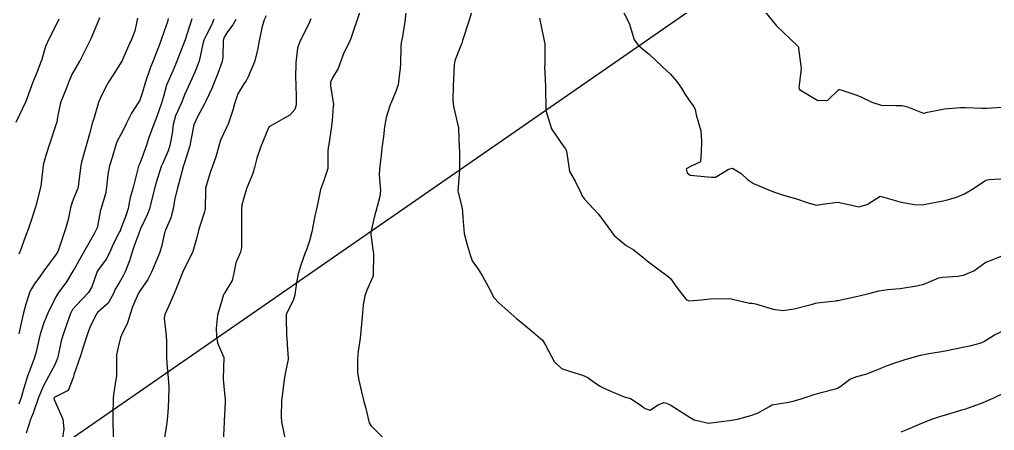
# Model space of a CAD drawing. Header units: metres. Extents: x 298520 to 308411, y 7433745 to 7450750.
# Drawn here: x 301546.9 to 301639.2, y 7442541.5 to 7442580.4 of the extents above; entities that cross this region are included whole.
import ezdxf

# ---------------------------------------------------------------- set-up
doc = ezdxf.new("R2010")
doc.units = ezdxf.units.M
doc.header["$LTSCALE"] = 10
doc.linetypes.add('CONTINUO', pattern=[0])
doc.linetypes.add('DASHED', pattern=[0.75, 0.5, -0.25])
for name, color, linetype in [('Curvas de Nivel 1m', 11, 'Continuous'), ('Curvas de Nivel 5m', 15, 'Continuous'), ('TEXTO', 45, 'Continuous'), ('Vias Secundárias', 230, 'DASHED')]:
    doc.layers.add(name, color=color, linetype=linetype)

msp = doc.modelspace()

# ---------------------------------------------------------------- linework, layer by layer
at = {"layer": 'Curvas de Nivel 1m', "flags": 128}
for points, elevation in [([(301579.274, 7442581.589), (301578.819, 7442580.257), (301578.586, 7442579.533), (301578.261, 7442578.578), (301578.12, 7442578.265), (301577.598, 7442577.229), (301577.239, 7442576.273), (301577.058, 7442575.754), (301576.529, 7442574.879), (301576.338, 7442574.468), (301576.321, 7442574.282), (301576.338, 7442574.099), (301576.509, 7442572.922), (301576.611, 7442572.386), (301576.605, 7442572.279), (301576.593, 7442572.187), (301576.482, 7442570.863), (301576.441, 7442570.313), (301576.438, 7442570.28), (301576.174, 7442568.564), (301576.104, 7442568.283), (301576.066, 7442567.902), (301576.077, 7442566.285), (301575.656, 7442565.05), (301575.386, 7442564.295), (301575.138, 7442563.046), (301574.972, 7442562.301), (301574.862, 7442561.816), (301574.567, 7442560.307), (301574.344, 7442559.456), (301574.044, 7442558.605), (301573.932, 7442558.314), (301573.508, 7442557.131), (301573.269, 7442556.32), (301573.113, 7442555.509), (301572.949, 7442554.323), (301572.804, 7442553.798), (301572.267, 7442552.748), (301572.131, 7442552.465), (301572.116, 7442552.331), (301572.178, 7442550.386), (301572.18, 7442550.331), (301572.226, 7442549.644), (301572.321, 7442548.329), (301572.313, 7442548.228), (301572.206, 7442547.653), (301571.988, 7442546.539), (301571.952, 7442546.332), (301571.743, 7442544.761), (301571.701, 7442544.335), (301571.648, 7442542.835), (301571.694, 7442542.334), (301572.113, 7442540.33)], 709), ([(301583.495, 7442581.311), (301583.391, 7442580.198), (301583.142, 7442578.765), (301583.034, 7442578.205), (301582.983, 7442577.789), (301582.957, 7442576.206), (301582.933, 7442575.812), (301582.728, 7442574.208), (301582.687, 7442574.043), (301582.517, 7442573.569), (301582.117, 7442572.604), (301581.959, 7442572.215), (301581.602, 7442571.103), (301581.464, 7442570.22), (301581.353, 7442569.332), (301581.197, 7442568.223), (301581.129, 7442567.536), (301580.963, 7442566.225), (301580.954, 7442565.688), (301581.065, 7442564.223), (301580.995, 7442563.626), (301580.62, 7442562.228), (301580.568, 7442562.041), (301580.368, 7442561.256), (301580.191, 7442560.397), (301580.161, 7442560.233), (301580.147, 7442560.03), (301580.337, 7442558.638), (301580.398, 7442558.229), (301580.403, 7442558.159), (301580.384, 7442556.229), (301580.372, 7442556.169), (301580.309, 7442555.992), (301579.764, 7442554.765), (301579.572, 7442554.241), (301579.436, 7442553.404), (301579.324, 7442552.244), (301579.253, 7442551.24), (301579.144, 7442550.246), (301578.965, 7442548.993), (301578.905, 7442548.25), (301578.906, 7442546.956), (301579.006, 7442546.248), (301579.265, 7442545.155), (301579.506, 7442544.24), (301579.636, 7442543.716), (301580.009, 7442542.232), (301580.139, 7442541.981), (301581.935, 7442540.212)], 708), ([(301589.693, 7442581.037), (301589.413, 7442580.128), (301588.851, 7442578.412), (301588.769, 7442578.137), (301588.723, 7442577.985), (301588.565, 7442577.627), (301588.134, 7442576.559), (301588.061, 7442576.145), (301587.993, 7442574.681), (301587.948, 7442574.146), (301587.908, 7442572.747), (301587.989, 7442572.145), (301588.473, 7442570.14), (301588.523, 7442568.209), (301588.531, 7442568.139), (301588.544, 7442568.046), (301588.547, 7442566.138), (301588.403, 7442564.14), (301588.795, 7442562.542), (301588.85, 7442562.133), (301588.856, 7442561.653), (301588.987, 7442560.13), (301589.269, 7442559.053), (301589.552, 7442558.122), (301589.768, 7442557.559), (301590.313, 7442556.75), (301590.748, 7442556.106), (301591.271, 7442555.122), (301591.817, 7442554.095), (301592.278, 7442553.575), (301593.998, 7442552.073), (301594.26, 7442551.852), (301595.33, 7442550.97), (301596.236, 7442550.216), (301596.409, 7442550.038), (301596.697, 7442549.566), (301597.512, 7442548.027), (301598.206, 7442547.376), (301599.173, 7442547.041), (301600.2, 7442546.733), (301600.71, 7442546.504), (301601.454, 7442545.981), (301601.891, 7442545.685), (301602.179, 7442545.551), (301602.955, 7442545.183), (301604.17, 7442544.695), (301604.745, 7442544.518), (301605.675, 7442543.927), (301605.953, 7442543.715), (301606.16, 7442543.578), (301606.635, 7442543.439), (301607.309, 7442543.909), (301607.926, 7442544.142), (301608.165, 7442544.078), (301608.573, 7442543.896), (301610.153, 7442542.882), (301610.776, 7442542.497), (301612.146, 7442542.183), (301613.613, 7442542.371), (301614.149, 7442542.446), (301614.896, 7442542.564), (301616.154, 7442542.905), (301616.797, 7442543.153), (301617.913, 7442543.782), (301618.066, 7442543.879), (301618.164, 7442543.915), (301619.738, 7442544.193), (301620.168, 7442544.287), (301620.916, 7442544.494), (301622.175, 7442544.892), (301622.813, 7442545.087), (301624.18, 7442545.436), (301624.384, 7442545.504), (301624.674, 7442545.705), (301625.531, 7442546.359), (301626.197, 7442546.615), (301627.044, 7442546.834), (301628.207, 7442547.261), (301628.478, 7442547.388), (301629.095, 7442547.651), (301629.911, 7442547.948), (301630.217, 7442548.04), (301630.791, 7442548.203), (301632.223, 7442548.616), (301633.038, 7442548.788), (301634.227, 7442548.983), (301634.736, 7442549.077), (301636.231, 7442549.381), (301637.045, 7442549.558), (301637.982, 7442549.799), (301638.239, 7442549.928), (301639.235, 7442550.544), (301640.255, 7442551.01)], 707), ([(301616.942, 7442581.797), (301618.593, 7442579.78), (301620.574, 7442577.906), (301620.65, 7442577.835), (301620.674, 7442577.758), (301620.691, 7442577.638), (301620.931, 7442575.754), (301620.703, 7442573.936), (301620.761, 7442573.756), (301622.508, 7442572.709), (301623.466, 7442572.763), (301624.422, 7442573.711), (301624.473, 7442573.761), (301624.523, 7442573.76), (301624.567, 7442573.753), (301624.793, 7442573.706), (301626.098, 7442573.268), (301626.514, 7442573.105), (301627.619, 7442572.556), (301628.502, 7442572.276), (301629.883, 7442572.266), (301630.502, 7442572.238), (301630.988, 7442572.121), (301632.266, 7442571.613), (301632.432, 7442571.551), (301632.492, 7442571.539), (301632.562, 7442571.54), (301632.899, 7442571.606), (301634.207, 7442571.883), (301634.498, 7442571.928), (301636.011, 7442572.057), (301636.5, 7442572.062), (301638.054, 7442571.99), (301638.5, 7442571.987), (301639.936, 7442572.091)], 704), ([(301550.591, 7442580.411), (301549.979, 7442579.196), (301549.666, 7442578.599), (301549.342, 7442577.826), (301548.974, 7442576.606), (301548.866, 7442576.288), (301548.535, 7442575.423), (301548.289, 7442574.851), (301548.184, 7442574.615), (301548.002, 7442574.102), (301547.465, 7442572.63), (301547.164, 7442571.962), (301546.515, 7442570.64)], 718), ([(301554.436, 7442580.542), (301554.346, 7442580.299), (301553.628, 7442578.554), (301552.715, 7442576.728), (301552.631, 7442576.569), (301552.601, 7442576.52), (301552.551, 7442576.433), (301551.87, 7442575.24), (301551.562, 7442574.58), (301551.284, 7442573.814), (301550.796, 7442572.587), (301550.723, 7442572.364), (301550.481, 7442571.153), (301550.39, 7442570.676), (301550.369, 7442570.592), (301550.309, 7442570.43), (301549.695, 7442568.601), (301549.351, 7442567.515), (301549.109, 7442566.61), (301549.032, 7442566.003), (301548.885, 7442564.613), (301548.383, 7442562.62), (301547.891, 7442561.094), (301547.717, 7442560.626), (301547.33, 7442559.643), (301546.984, 7442558.633), (301546.794, 7442558.17)], 717), ([(301558.034, 7442580.506), (301557.788, 7442579.3), (301557.487, 7442578.511), (301557.185, 7442577.895), (301556.584, 7442576.52), (301556.574, 7442576.498), (301556.552, 7442576.46), (301555.8, 7442575.261), (301555.341, 7442574.532), (301555.045, 7442574.008), (301554.507, 7442572.912), (301554.364, 7442572.542), (301553.925, 7442571.105), (301553.756, 7442570.551), (301553.485, 7442569.576), (301553.212, 7442568.559), (301552.752, 7442566.881), (301552.668, 7442566.566), (301552.632, 7442566.364), (301552.439, 7442564.569), (301552.402, 7442564.438), (301551.85, 7442563.114), (301551.707, 7442562.577), (301551.487, 7442561.458), (301551.239, 7442560.581), (301551.003, 7442559.927), (301550.556, 7442558.588), (301550.487, 7442558.433), (301550.329, 7442558.197), (301549.173, 7442556.607), (301548.814, 7442556.104), (301548.294, 7442555.366), (301547.995, 7442554.915), (301547.846, 7442554.624), (301547.459, 7442553.44), (301547.254, 7442552.63), (301547.06, 7442551.823), (301546.804, 7442550.634)], 716), ([(301563.18, 7442580.441), (301562.573, 7442578.45), (301561.99, 7442577.025), (301561.775, 7442576.458), (301561.413, 7442575.588), (301560.904, 7442574.466), (301560.801, 7442574.186), (301560.509, 7442573.098), (301560.328, 7442572.473), (301559.843, 7442571.12), (301559.584, 7442570.483), (301559.095, 7442569.126), (301558.886, 7442568.494), (301558.441, 7442567.264), (301558.226, 7442566.711), (301558.154, 7442566.503), (301557.807, 7442565.111), (301557.626, 7442564.508), (301557.351, 7442563.553), (301557.147, 7442562.512), (301556.979, 7442561.909), (301556.447, 7442560.519), (301556.419, 7442560.453), (301556.351, 7442560.311), (301555.74, 7442559.125), (301555.486, 7442558.528), (301555.102, 7442557.755), (301554.315, 7442556.712), (301554.216, 7442556.541), (301553.734, 7442555.106), (301553.411, 7442554.553), (301552.271, 7442553.35), (301551.9, 7442552.94), (301551.701, 7442552.576), (301551.329, 7442551.497), (301551.001, 7442550.582), (301550.824, 7442549.987), (301550.521, 7442548.587), (301550.453, 7442548.345), (301550.204, 7442547.72), (301549.627, 7442546.598), (301549.109, 7442545.676), (301548.676, 7442544.612), (301548.148, 7442543.129), (301548.002, 7442542.764), (301547.952, 7442542.622), (301547.495, 7442541.26)], 714), ([(301565.284, 7442580.413), (301565.078, 7442579.925), (301564.578, 7442578.951), (301564.331, 7442578.424), (301564.226, 7442578.082), (301563.884, 7442576.43), (301563.49, 7442575.393), (301563.029, 7442574.442), (301562.511, 7442573.256), (301562.288, 7442572.669), (301562.195, 7442572.453), (301561.655, 7442571.288), (301561.434, 7442570.46), (301561.316, 7442569.61), (301561.096, 7442568.464), (301560.941, 7442567.972), (301560.436, 7442566.791), (301560.301, 7442566.472), (301559.836, 7442565.054), (301559.678, 7442564.481), (301559.436, 7442563.527), (301559.175, 7442562.488), (301558.963, 7442561.902), (301558.355, 7442560.634), (301558.312, 7442560.542), (301558.298, 7442560.501), (301557.776, 7442559.069), (301557.573, 7442558.508), (301557.275, 7442557.559), (301556.881, 7442556.514), (301556.688, 7442556.136), (301556.297, 7442555.481), (301555.94, 7442554.872), (301555.795, 7442554.525), (301555.257, 7442553.546), (301554.264, 7442552.651), (301554.164, 7442552.541), (301553.542, 7442551.252), (301553.267, 7442550.554), (301552.843, 7442549.185), (301552.658, 7442548.563), (301552.2, 7442547.301), (301552.015, 7442546.752), (301551.978, 7442546.572), (301551.477, 7442545.274), (301550.163, 7442544.626), (301550.142, 7442544.611), (301550.135, 7442544.59), (301550.128, 7442544.556), (301550.161, 7442544.446), (301550.963, 7442542.582), (301551.054, 7442541.661), (301550.906, 7442540.582)], 713), ([(301567.362, 7442580.392), (301567.092, 7442579.891), (301566.581, 7442579.22), (301566.257, 7442578.723), (301566.164, 7442578.404), (301566.131, 7442576.823), (301566.069, 7442576.405), (301565.649, 7442575.292), (301565.305, 7442574.412), (301565.087, 7442573.845), (301564.505, 7442572.649), (301564.388, 7442572.422), (301563.726, 7442571.189), (301563.379, 7442570.436), (301563.139, 7442569.119), (301563.019, 7442568.442), (301562.435, 7442566.636), (301562.388, 7442566.495), (301562.376, 7442566.451), (301561.955, 7442564.91), (301561.833, 7442564.456), (301561.566, 7442563.284), (301561.417, 7442562.46), (301561.201, 7442561.631), (301560.699, 7442560.467), (301560.604, 7442560.213), (301560.339, 7442559.036), (301560.204, 7442558.472), (301560.138, 7442558.28), (301559.375, 7442556.484), (301559.011, 7442555.781), (301558.286, 7442554.736), (301558.193, 7442554.593), (301558.146, 7442554.501), (301557.572, 7442553.205), (301557.35, 7442552.509), (301557.09, 7442551.672), (301556.521, 7442550.517), (301556.436, 7442550.312), (301556.221, 7442549.37), (301556.068, 7442548.667), (301556.059, 7442548.522), (301556.045, 7442546.671), (301556.031, 7442546.522), (301555.786, 7442544.906), (301555.754, 7442544.524), (301555.712, 7442542.96), (301555.696, 7442542.524), (301555.698, 7442542.086), (301555.77, 7442540.525)], 712), ([(301570.222, 7442580.732), (301570.056, 7442580.358), (301569.824, 7442579.6), (301569.589, 7442578.365), (301569.426, 7442577.501), (301569.123, 7442576.371), (301568.529, 7442574.953), (301568.329, 7442574.578), (301568.195, 7442574.383), (301567.554, 7442573.349), (301567.232, 7442572.393), (301567.094, 7442571.794), (301566.596, 7442570.399), (301566.556, 7442570.315), (301566.471, 7442570.171), (301565.898, 7442568.966), (301565.741, 7442568.407), (301565.465, 7442567.388), (301565.109, 7442566.413), (301564.938, 7442565.902), (301564.488, 7442564.419), (301564.476, 7442564.345), (301564.443, 7442562.419), (301564.436, 7442562.366), (301564.38, 7442562.205), (301563.939, 7442560.847), (301563.829, 7442560.428), (301563.683, 7442559.767), (301563.273, 7442558.436), (301562.313, 7442556.45), (301561.743, 7442555.003), (301561.523, 7442554.458), (301561.145, 7442553.591), (301560.632, 7442552.466), (301560.582, 7442552.143), (301560.757, 7442550.465), (301560.783, 7442549.909), (301560.796, 7442548.464), (301560.829, 7442547.842), (301560.958, 7442546.462), (301561.021, 7442545.62), (301560.99, 7442544.462), (301560.937, 7442543.68), (301560.852, 7442542.463), (301560.771, 7442541.826), (301560.531, 7442540.466)], 711), ([(301596.12, 7442580.527), (301596.222, 7442580.046), (301596.292, 7442579.747), (301596.576, 7442578.375), (301596.64, 7442578.039), (301596.649, 7442577.962), (301596.625, 7442576.039), (301596.622, 7442575.959), (301596.692, 7442574.038), (301596.698, 7442573.861), (301596.73, 7442572.038), (301596.748, 7442571.788), (301597.276, 7442570.032), (301598.456, 7442568.326), (301598.593, 7442568.157), (301598.659, 7442568.017), (301598.71, 7442567.755), (301598.988, 7442566.012), (301599.509, 7442565.099), (301600.049, 7442563.995), (301600.145, 7442563.738), (301600.397, 7442563.39), (301601.733, 7442561.977), (301602.37, 7442561.107), (301603.199, 7442559.962), (301604.344, 7442559.01), (301605.013, 7442558.613), (301605.885, 7442557.927), (301606.327, 7442557.548), (301607.715, 7442556.502), (301608.306, 7442556.102), (301608.546, 7442555.898), (301609.143, 7442555.043), (301610.043, 7442553.882), (301610.282, 7442553.778), (301611.476, 7442553.862), (301612.284, 7442553.966), (301614.127, 7442553.989), (301614.284, 7442553.948), (301614.38, 7442553.925), (301614.826, 7442553.822), (301616.032, 7442553.556), (301616.28, 7442553.541), (301616.59, 7442553.487), (301618.275, 7442552.968), (301619.177, 7442552.868), (301620.275, 7442553.018), (301621.997, 7442553.452), (301622.281, 7442553.535), (301622.441, 7442553.569), (301623.616, 7442553.717), (301624.212, 7442553.783), (301624.284, 7442553.791), (301624.387, 7442553.811), (301626.288, 7442554.211), (301627.466, 7442554.494), (301628.293, 7442554.703), (301629.119, 7442554.827), (301630.296, 7442554.934), (301631.866, 7442555.184), (301632.3, 7442555.271), (301632.557, 7442555.351), (301633.145, 7442555.602), (301633.971, 7442555.93), (301634.309, 7442556.008), (301635.773, 7442556.113), (301636.312, 7442556.193), (301637.282, 7442556.592), (301638.33, 7442557.358), (301638.438, 7442557.433), (301638.708, 7442557.536), (301639.878, 7442557.984)], 706), ([(301630.403, 7442541.372), (301631.032, 7442541.627), (301632.148, 7442542.106), (301633.215, 7442542.536), (301634.155, 7442542.847), (301634.729, 7442543.012), (301636.162, 7442543.454), (301636.524, 7442543.565), (301638.169, 7442544.145), (301639.133, 7442544.571), (301640.178, 7442545.052)], 708)]:
    msp.add_lwpolyline(points, dxfattribs=dict(at, elevation=elevation))
at = {"layer": 'Curvas de Nivel 5m', "flags": 128}
for points, elevation in [([(301603.659, 7442581.96), (301604.595, 7442580.1), (301604.658, 7442579.949), (301605.107, 7442578.47), (301605.512, 7442577.936), (301606.56, 7442577.069), (301607.802, 7442575.907), (301608.536, 7442575.228), (301609.161, 7442574.523), (301609.582, 7442573.884), (301609.936, 7442573.297), (301610.509, 7442572.475), (301610.773, 7442572.143), (301610.892, 7442571.874), (301610.987, 7442571.381), (301611.435, 7442569.866), (301611.475, 7442568.876), (301611.458, 7442567.865), (301611.391, 7442566.914), (301610.432, 7442566.489), (301610.047, 7442566.266), (301610.126, 7442565.883), (301610.421, 7442565.654), (301612.074, 7442565.509), (301612.419, 7442565.469), (301612.8, 7442565.465), (301613.457, 7442565.84), (301614.032, 7442566.23), (301614.43, 7442566.309), (301615.242, 7442565.818), (301615.856, 7442565.247), (301616.414, 7442564.874), (301617.998, 7442564.193), (301618.406, 7442564.052), (301619.244, 7442563.772), (301620.4, 7442563.437), (301621.676, 7442563.021), (301622.394, 7442562.836), (301623.178, 7442562.939), (301624.397, 7442563.09), (301625.567, 7442562.865), (301626.393, 7442562.677), (301627.182, 7442562.886), (301628.403, 7442563.66), (301630.397, 7442563.089), (301631.654, 7442562.88), (301632.395, 7442562.868), (301633.032, 7442562.965), (301634.398, 7442563.246), (301634.677, 7442563.309), (301635.655, 7442563.577), (301636.406, 7442563.892), (301637.256, 7442564.402), (301638.419, 7442565.181), (301638.703, 7442565.254), (301640.421, 7442565.348)], 705), ([(301560.936, 7442580.467), (301560.887, 7442580.17), (301560.581, 7442579.283), (301560.284, 7442578.474), (301560.125, 7442578.033), (301559.538, 7442576.485), (301559.25, 7442575.782), (301558.803, 7442574.496), (301558.513, 7442573.502), (301558.256, 7442572.752), (301558.116, 7442572.504), (301557.471, 7442571.528), (301556.983, 7442570.515), (301556.829, 7442570.157), (301556.463, 7442569.506), (301556.113, 7442568.866), (301555.986, 7442568.525), (301555.637, 7442567.332), (301555.395, 7442566.53), (301555.231, 7442565.722), (301555.118, 7442564.533), (301555.023, 7442563.907), (301554.591, 7442562.538), (301554.54, 7442562.379), (301554.367, 7442561.504), (301554.21, 7442560.687), (301554.162, 7442560.543), (301553.976, 7442560.172), (301553.061, 7442558.559), (301552.32, 7442557.272), (301552.067, 7442556.821), (301551.926, 7442556.574), (301551.315, 7442555.563), (301550.597, 7442554.587), (301550.461, 7442554.408), (301550.278, 7442554.09), (301549.555, 7442552.601), (301549.169, 7442551.687), (301548.829, 7442550.611), (301548.404, 7442548.807), (301548.354, 7442548.618), (301548.209, 7442548.224), (301547.77, 7442547.051), (301547.629, 7442546.626), (301547.291, 7442545.514), (301547.011, 7442544.632), (301546.794, 7442543.996)], 715), ([(301574.461, 7442580.435), (301574.404, 7442580.303), (301574.269, 7442579.984), (301573.413, 7442578.317), (301573.199, 7442577.685), (301573.036, 7442576.323), (301573.03, 7442574.825), (301573.036, 7442574.322), (301573.073, 7442572.886), (301573.07, 7442572.321), (301572.938, 7442571.882), (301572.488, 7442571.341), (301571.843, 7442570.976), (301570.74, 7442570.347), (301570.565, 7442570.256), (301570.471, 7442570.148), (301569.73, 7442568.361), (301569.356, 7442567.28), (301569.121, 7442566.37), (301568.977, 7442565.819), (301568.404, 7442564.475), (301568.373, 7442564.411), (301568.364, 7442564.38), (301567.935, 7442562.837), (301567.89, 7442562.385), (301567.906, 7442560.838), (301567.896, 7442560.385), (301567.9, 7442558.822), (301567.801, 7442558.385), (301567.357, 7442557.355), (301567.176, 7442556.391), (301567.012, 7442555.683), (301566.284, 7442554.499), (301566.242, 7442554.442), (301566.229, 7442554.401), (301566.205, 7442554.324), (301565.618, 7442552.41), (301565.496, 7442551.159), (301565.515, 7442550.411), (301565.618, 7442549.801), (301566.213, 7442548.4), (301566.165, 7442546.4), (301566.187, 7442546), (301566.353, 7442544.398), (301566.357, 7442544.202), (301566.254, 7442542.399), (301566.252, 7442542.288), (301566.174, 7442540.399)], 710)]:
    msp.add_lwpolyline(points, dxfattribs=dict(at, elevation=elevation))
at = {"layer": 'TEXTO', "linetype": 'CONTINUO'}
msp.add_polyline3d([(301654.854, 7442611.991, 0), (301466.109, 7442481.495, 0)], dxfattribs=at)
at = {"layer": 'Vias Secundárias'}
msp.add_lwpolyline([(301465.55, 7442973.319, 0), (301478.59, 7442967.28, -0.011668)], format="xyb", dxfattribs=at)

doc.saveas('drawing.dxf')
